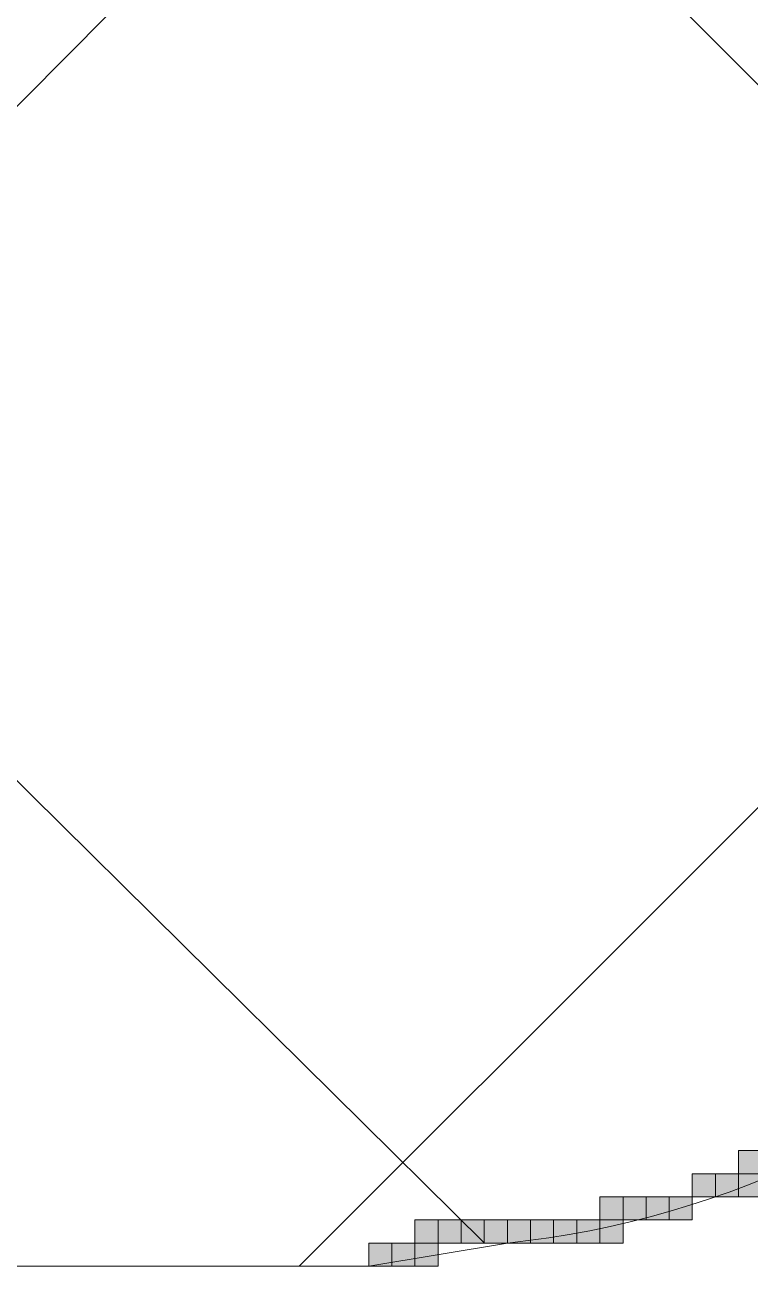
# Model space of a CAD drawing. Header units: inches. Extents: x 11 to 682, y 148 to 1119.
# Drawn here: x 370.627 to 372.51, y 750.84 to 754.065 of the extents above; entities that cross this region are included whole.
import ezdxf

# ---------------------------------------------------------------- set-up
doc = ezdxf.new("R2010")
doc.units = ezdxf.units.IN
doc.header["$MEASUREMENT"] = 0
doc.layers.add('图层 1', color=7, linetype='Continuous')

msp = doc.modelspace()

# ---------------------------------------------------------------- hatches: boundary and pattern name
at = {"layer": '图层 1', "true_color": 0xffffff}
h = msp.add_hatch(color=7, dxfattribs=at)
h.dxf.hatch_style = 2
h.paths.add_polyline_path([(372.48, 751.02), (372.54, 751.02), (372.54, 751.1401), (372.48, 751.1401)])
h = msp.add_hatch(color=7, dxfattribs=at)
h.dxf.hatch_style = 2
h.paths.add_polyline_path([(372.3599, 751.02), (372.4199, 751.02), (372.4199, 751.0801), (372.3599, 751.0801)])
h = msp.add_hatch(color=7, dxfattribs=at)
h.dxf.hatch_style = 2
h.paths.add_polyline_path([(372.3599, 751.02), (372.4199, 751.02), (372.4199, 751.0801), (372.3599, 751.0801)])
h = msp.add_hatch(color=7, dxfattribs=at)
h.dxf.hatch_style = 2
h.paths.add_polyline_path([(372.3599, 751.02), (372.4199, 751.02), (372.4199, 751.0801), (372.3599, 751.0801)])
h = msp.add_hatch(color=7, dxfattribs=at)
h.dxf.hatch_style = 2
h.paths.add_polyline_path([(372.3599, 751.02), (372.48, 751.02), (372.48, 751.0801), (372.3599, 751.0801)])
h = msp.add_hatch(color=7, dxfattribs=at)
h.dxf.hatch_style = 2
h.paths.add_polyline_path([(372.4199, 751.02), (372.48, 751.02), (372.48, 751.0801), (372.4199, 751.0801)])
h = msp.add_hatch(color=7, dxfattribs=at)
h.dxf.hatch_style = 2
h.paths.add_polyline_path([(372.4199, 751.02), (372.48, 751.02), (372.48, 751.0801), (372.4199, 751.0801)])
h = msp.add_hatch(color=7, dxfattribs=at)
h.dxf.hatch_style = 2
h.paths.add_polyline_path([(372.4199, 751.02), (372.54, 751.02), (372.54, 751.0801), (372.4199, 751.0801)])
h = msp.add_hatch(color=7, dxfattribs=at)
h.dxf.hatch_style = 2
h.paths.add_polyline_path([(372.48, 751.02), (372.54, 751.02), (372.54, 751.0801), (372.48, 751.0801)])
h = msp.add_hatch(color=7, dxfattribs=at)
h.dxf.hatch_style = 2
h.paths.add_polyline_path([(372.1201, 750.96), (372.1802, 750.96), (372.1802, 751.02), (372.1201, 751.02)])
h = msp.add_hatch(color=7, dxfattribs=at)
h.dxf.hatch_style = 2
h.paths.add_polyline_path([(372.1201, 750.96), (372.1802, 750.96), (372.1802, 751.02), (372.1201, 751.02)])
h = msp.add_hatch(color=7, dxfattribs=at)
h.dxf.hatch_style = 2
h.paths.add_polyline_path([(372.1201, 750.96), (372.2402, 750.96), (372.2402, 751.02), (372.1201, 751.02)])
h = msp.add_hatch(color=7, dxfattribs=at)
h.dxf.hatch_style = 2
h.paths.add_polyline_path([(372.1802, 750.96), (372.2402, 750.96), (372.2402, 751.02), (372.1802, 751.02)])
h = msp.add_hatch(color=7, dxfattribs=at)
h.dxf.hatch_style = 2
h.paths.add_polyline_path([(372.1802, 750.96), (372.2402, 750.96), (372.2402, 751.02), (372.1802, 751.02)])
h = msp.add_hatch(color=7, dxfattribs=at)
h.dxf.hatch_style = 2
h.paths.add_polyline_path([(372.1802, 750.96), (372.2998, 750.96), (372.2998, 751.02), (372.1802, 751.02)])
h = msp.add_hatch(color=7, dxfattribs=at)
h.dxf.hatch_style = 2
h.paths.add_polyline_path([(372.2402, 750.96), (372.2998, 750.96), (372.2998, 751.02), (372.2402, 751.02)])
h = msp.add_hatch(color=7, dxfattribs=at)
h.dxf.hatch_style = 2
h.paths.add_polyline_path([(372.2402, 750.96), (372.2998, 750.96), (372.2998, 751.02), (372.2402, 751.02)])
h = msp.add_hatch(color=7, dxfattribs=at)
h.dxf.hatch_style = 2
h.paths.add_polyline_path([(372.2402, 750.96), (372.3599, 750.96), (372.3599, 751.02), (372.2402, 751.02)])
h = msp.add_hatch(color=7, dxfattribs=at)
h.dxf.hatch_style = 2
h.paths.add_polyline_path([(372.2998, 750.96), (372.3599, 750.96), (372.3599, 751.02), (372.2998, 751.02)])
h = msp.add_hatch(color=7, dxfattribs=at)
h.dxf.hatch_style = 2
h.paths.add_polyline_path([(372.2998, 750.96), (372.3599, 750.96), (372.3599, 751.02), (372.2998, 751.02)])
h = msp.add_hatch(color=7, dxfattribs=at)
h.dxf.hatch_style = 2
h.paths.add_polyline_path([(372.2998, 750.96), (372.3599, 750.96), (372.3599, 751.02), (372.2998, 751.02)])
h = msp.add_hatch(color=7, dxfattribs=at)
h.dxf.hatch_style = 2
h.paths.add_polyline_path([(371.6401, 750.8398), (371.7002, 750.8398), (371.7002, 750.96), (371.6401, 750.96)])
h = msp.add_hatch(color=7, dxfattribs=at)
h.dxf.hatch_style = 2
h.paths.add_polyline_path([(371.7002, 750.8999), (371.7598, 750.8999), (371.7598, 750.96), (371.7002, 750.96)])
h = msp.add_hatch(color=7, dxfattribs=at)
h.dxf.hatch_style = 2
h.paths.add_polyline_path([(371.7002, 750.8999), (371.7598, 750.8999), (371.7598, 750.96), (371.7002, 750.96)])
h = msp.add_hatch(color=7, dxfattribs=at)
h.dxf.hatch_style = 2
h.paths.add_polyline_path([(371.7002, 750.8999), (371.7598, 750.8999), (371.7598, 750.96), (371.7002, 750.96)])
h = msp.add_hatch(color=7, dxfattribs=at)
h.dxf.hatch_style = 2
h.paths.add_polyline_path([(371.7002, 750.8999), (371.7598, 750.8999), (371.7598, 750.96), (371.7002, 750.96)])
h = msp.add_hatch(color=7, dxfattribs=at)
h.dxf.hatch_style = 2
h.paths.add_polyline_path([(371.7002, 750.8999), (371.8198, 750.8999), (371.8198, 750.96), (371.7002, 750.96)])
h = msp.add_hatch(color=7, dxfattribs=at)
h.dxf.hatch_style = 2
h.paths.add_polyline_path([(371.7598, 750.8999), (371.8198, 750.8999), (371.8198, 750.96), (371.7598, 750.96)])
h = msp.add_hatch(color=7, dxfattribs=at)
h.dxf.hatch_style = 2
h.paths.add_polyline_path([(371.7598, 750.8999), (371.8198, 750.8999), (371.8198, 750.96), (371.7598, 750.96)])
h = msp.add_hatch(color=7, dxfattribs=at)
h.dxf.hatch_style = 2
h.paths.add_polyline_path([(371.7598, 750.8999), (371.8799, 750.8999), (371.8799, 750.96), (371.7598, 750.96)])
h = msp.add_hatch(color=7, dxfattribs=at)
h.dxf.hatch_style = 2
h.paths.add_polyline_path([(371.8198, 750.8999), (371.8799, 750.8999), (371.8799, 750.96), (371.8198, 750.96)])
h = msp.add_hatch(color=7, dxfattribs=at)
h.dxf.hatch_style = 2
h.paths.add_polyline_path([(371.8198, 750.8999), (371.8799, 750.8999), (371.8799, 750.96), (371.8198, 750.96)])
h = msp.add_hatch(color=7, dxfattribs=at)
h.dxf.hatch_style = 2
h.paths.add_polyline_path([(371.8198, 750.8999), (371.9399, 750.8999), (371.9399, 750.96), (371.8198, 750.96)])
h = msp.add_hatch(color=7, dxfattribs=at)
h.dxf.hatch_style = 2
h.paths.add_polyline_path([(371.8799, 750.8999), (371.9399, 750.8999), (371.9399, 750.96), (371.8799, 750.96)])
h = msp.add_hatch(color=7, dxfattribs=at)
h.dxf.hatch_style = 2
h.paths.add_polyline_path([(371.8799, 750.8999), (371.9399, 750.8999), (371.9399, 750.96), (371.8799, 750.96)])
h = msp.add_hatch(color=7, dxfattribs=at)
h.dxf.hatch_style = 2
h.paths.add_polyline_path([(371.8799, 750.8999), (372, 750.8999), (372, 750.96), (371.8799, 750.96)])
h = msp.add_hatch(color=7, dxfattribs=at)
h.dxf.hatch_style = 2
h.paths.add_polyline_path([(371.9399, 750.8999), (372, 750.8999), (372, 750.96), (371.9399, 750.96)])
h = msp.add_hatch(color=7, dxfattribs=at)
h.dxf.hatch_style = 2
h.paths.add_polyline_path([(371.9399, 750.8999), (372.0601, 750.8999), (372.0601, 750.96), (371.9399, 750.96)])
h = msp.add_hatch(color=7, dxfattribs=at)
h.dxf.hatch_style = 2
h.paths.add_polyline_path([(372, 750.8999), (372.0601, 750.8999), (372.0601, 750.96), (372, 750.96)])
h = msp.add_hatch(color=7, dxfattribs=at)
h.dxf.hatch_style = 2
h.paths.add_polyline_path([(372, 750.8999), (372.0601, 750.8999), (372.0601, 750.96), (372, 750.96)])
h = msp.add_hatch(color=7, dxfattribs=at)
h.dxf.hatch_style = 2
h.paths.add_polyline_path([(372, 750.8999), (372.1201, 750.8999), (372.1201, 750.96), (372, 750.96)])
h = msp.add_hatch(color=7, dxfattribs=at)
h.dxf.hatch_style = 2
h.paths.add_polyline_path([(372.0601, 750.8999), (372.1201, 750.8999), (372.1201, 750.96), (372.0601, 750.96)])
h = msp.add_hatch(color=7, dxfattribs=at)
h.dxf.hatch_style = 2
h.paths.add_polyline_path([(372.0601, 750.8999), (372.1201, 750.8999), (372.1201, 750.96), (372.0601, 750.96)])
h = msp.add_hatch(color=7, dxfattribs=at)
h.dxf.hatch_style = 2
h.paths.add_polyline_path([(372.0601, 750.8999), (372.1802, 750.8999), (372.1802, 750.96), (372.0601, 750.96)])
h = msp.add_hatch(color=7, dxfattribs=at)
h.dxf.hatch_style = 2
h.paths.add_polyline_path([(371.52, 750.8398), (371.5801, 750.8398), (371.5801, 750.8999), (371.52, 750.8999)])
h = msp.add_hatch(color=7, dxfattribs=at)
h.dxf.hatch_style = 2
h.paths.add_polyline_path([(371.52, 750.8398), (371.6401, 750.8398), (371.6401, 750.8999), (371.52, 750.8999)])
h = msp.add_hatch(color=7, dxfattribs=at)
h.dxf.hatch_style = 2
h.paths.add_polyline_path([(371.5801, 750.8398), (371.6401, 750.8398), (371.6401, 750.8999), (371.5801, 750.8999)])
h = msp.add_hatch(color=7, dxfattribs=at)
h.dxf.hatch_style = 2
h.paths.add_polyline_path([(371.5801, 750.8398), (371.6401, 750.8398), (371.6401, 750.8999), (371.5801, 750.8999)])
h = msp.add_hatch(color=7, dxfattribs=at)
h.dxf.hatch_style = 2
h.paths.add_polyline_path([(371.5801, 750.8398), (371.7002, 750.8398), (371.7002, 750.8999), (371.5801, 750.8999)])
h = msp.add_hatch(color=7, dxfattribs=at)
h.dxf.hatch_style = 2
h.paths.add_polyline_path([(371.6401, 750.8398), (371.7002, 750.8398), (371.7002, 750.8999), (371.6401, 750.8999)])

# ---------------------------------------------------------------- linework, layer by layer
at = {"layer": '图层 1', "color": 7, "lineweight": 18, "true_color": 0xffffff}
for points in [[(368.46, 757.98), (373.98, 752.46)], [(367.6201, 750.8398), (374.2798, 757.5601)], [(365.9399, 756.7202), (371.8198, 750.9004)], [(371.3398, 750.8398), (374.1597, 753.6602)], [(127.5601, 750.8398), (371.52, 750.8398)], [(361.8599, 750.8398), (371.52, 750.8398)]]:
    msp.add_lwpolyline(points, dxfattribs=at)
at = {"layer": '图层 1', "lineweight": 0}
for points in [[(372.48, 751.02), (372.54, 751.02), (372.54, 751.1401), (372.48, 751.1401), (372.48, 751.02)], [(372.3599, 751.02), (372.4199, 751.02), (372.4199, 751.0801), (372.3599, 751.0801), (372.3599, 751.02)], [(372.3599, 751.02), (372.4199, 751.02), (372.4199, 751.0801), (372.3599, 751.0801), (372.3599, 751.02)], [(372.3599, 751.02), (372.4199, 751.02), (372.4199, 751.0801), (372.3599, 751.0801), (372.3599, 751.02)], [(372.3599, 751.02), (372.48, 751.02), (372.48, 751.0801), (372.3599, 751.0801), (372.3599, 751.02)], [(372.4199, 751.02), (372.48, 751.02), (372.48, 751.0801), (372.4199, 751.0801), (372.4199, 751.02)], [(372.4199, 751.02), (372.48, 751.02), (372.48, 751.0801), (372.4199, 751.0801), (372.4199, 751.02)], [(372.4199, 751.02), (372.54, 751.02), (372.54, 751.0801), (372.4199, 751.0801), (372.4199, 751.02)], [(372.48, 751.02), (372.54, 751.02), (372.54, 751.0801), (372.48, 751.0801), (372.48, 751.02)], [(372.1201, 750.96), (372.1802, 750.96), (372.1802, 751.02), (372.1201, 751.02), (372.1201, 750.96)], [(372.1201, 750.96), (372.1802, 750.96), (372.1802, 751.02), (372.1201, 751.02), (372.1201, 750.96)], [(372.1201, 750.96), (372.2402, 750.96), (372.2402, 751.02), (372.1201, 751.02), (372.1201, 750.96)], [(372.1802, 750.96), (372.2402, 750.96), (372.2402, 751.02), (372.1802, 751.02), (372.1802, 750.96)], [(372.1802, 750.96), (372.2402, 750.96), (372.2402, 751.02), (372.1802, 751.02), (372.1802, 750.96)], [(372.1802, 750.96), (372.2998, 750.96), (372.2998, 751.02), (372.1802, 751.02), (372.1802, 750.96)], [(372.2402, 750.96), (372.2998, 750.96), (372.2998, 751.02), (372.2402, 751.02), (372.2402, 750.96)], [(372.2402, 750.96), (372.2998, 750.96), (372.2998, 751.02), (372.2402, 751.02), (372.2402, 750.96)], [(372.2402, 750.96), (372.3599, 750.96), (372.3599, 751.02), (372.2402, 751.02), (372.2402, 750.96)], [(372.2998, 750.96), (372.3599, 750.96), (372.3599, 751.02), (372.2998, 751.02), (372.2998, 750.96)], [(372.2998, 750.96), (372.3599, 750.96), (372.3599, 751.02), (372.2998, 751.02), (372.2998, 750.96)], [(372.2998, 750.96), (372.3599, 750.96), (372.3599, 751.02), (372.2998, 751.02), (372.2998, 750.96)], [(371.6401, 750.8398), (371.7002, 750.8398), (371.7002, 750.96), (371.6401, 750.96), (371.6401, 750.8398)], [(371.7002, 750.8999), (371.7598, 750.8999), (371.7598, 750.96), (371.7002, 750.96), (371.7002, 750.8999)], [(371.7002, 750.8999), (371.7598, 750.8999), (371.7598, 750.96), (371.7002, 750.96), (371.7002, 750.8999)], [(371.7002, 750.8999), (371.7598, 750.8999), (371.7598, 750.96), (371.7002, 750.96), (371.7002, 750.8999)], [(371.7002, 750.8999), (371.7598, 750.8999), (371.7598, 750.96), (371.7002, 750.96), (371.7002, 750.8999)], [(371.7002, 750.8999), (371.8198, 750.8999), (371.8198, 750.96), (371.7002, 750.96), (371.7002, 750.8999)], [(371.7598, 750.8999), (371.8198, 750.8999), (371.8198, 750.96), (371.7598, 750.96), (371.7598, 750.8999)], [(371.7598, 750.8999), (371.8198, 750.8999), (371.8198, 750.96), (371.7598, 750.96), (371.7598, 750.8999)], [(371.7598, 750.8999), (371.8799, 750.8999), (371.8799, 750.96), (371.7598, 750.96), (371.7598, 750.8999)], [(371.8198, 750.8999), (371.8799, 750.8999), (371.8799, 750.96), (371.8198, 750.96), (371.8198, 750.8999)], [(371.8198, 750.8999), (371.8799, 750.8999), (371.8799, 750.96), (371.8198, 750.96), (371.8198, 750.8999)], [(371.8198, 750.8999), (371.9399, 750.8999), (371.9399, 750.96), (371.8198, 750.96), (371.8198, 750.8999)], [(371.8799, 750.8999), (371.9399, 750.8999), (371.9399, 750.96), (371.8799, 750.96), (371.8799, 750.8999)], [(371.8799, 750.8999), (371.9399, 750.8999), (371.9399, 750.96), (371.8799, 750.96), (371.8799, 750.8999)], [(371.8799, 750.8999), (372, 750.8999), (372, 750.96), (371.8799, 750.96), (371.8799, 750.8999)], [(371.9399, 750.8999), (372, 750.8999), (372, 750.96), (371.9399, 750.96), (371.9399, 750.8999)], [(371.9399, 750.8999), (372.0601, 750.8999), (372.0601, 750.96), (371.9399, 750.96), (371.9399, 750.8999)], [(372, 750.8999), (372.0601, 750.8999), (372.0601, 750.96), (372, 750.96), (372, 750.8999)], [(372, 750.8999), (372.0601, 750.8999), (372.0601, 750.96), (372, 750.96), (372, 750.8999)], [(372, 750.8999), (372.1201, 750.8999), (372.1201, 750.96), (372, 750.96), (372, 750.8999)], [(372.0601, 750.8999), (372.1201, 750.8999), (372.1201, 750.96), (372.0601, 750.96), (372.0601, 750.8999)], [(372.0601, 750.8999), (372.1201, 750.8999), (372.1201, 750.96), (372.0601, 750.96), (372.0601, 750.8999)], [(372.0601, 750.8999), (372.1802, 750.8999), (372.1802, 750.96), (372.0601, 750.96), (372.0601, 750.8999)], [(371.52, 750.8398), (371.5801, 750.8398), (371.5801, 750.8999), (371.52, 750.8999), (371.52, 750.8398)], [(371.52, 750.8398), (371.6401, 750.8398), (371.6401, 750.8999), (371.52, 750.8999), (371.52, 750.8398)], [(371.5801, 750.8398), (371.6401, 750.8398), (371.6401, 750.8999), (371.5801, 750.8999), (371.5801, 750.8398)], [(371.5801, 750.8398), (371.6401, 750.8398), (371.6401, 750.8999), (371.5801, 750.8999), (371.5801, 750.8398)], [(371.5801, 750.8398), (371.7002, 750.8398), (371.7002, 750.8999), (371.5801, 750.8999), (371.5801, 750.8398)], [(371.6401, 750.8398), (371.7002, 750.8398), (371.7002, 750.8999), (371.6401, 750.8999), (371.6401, 750.8398)]]:
    msp.add_lwpolyline(points, dxfattribs=at)
at = {"layer": '图层 1', "color": 7, "lineweight": 18, "true_color": 0xffffff}
msp.add_open_spline([(371.52, 750.8398), (371.52, 750.8398), (371.8799, 750.8999), (371.8799, 750.8999), (373.0312, 751.02), (374.0161, 751.9746), (374.1602, 753.1201), (374.1602, 753.1201), (374.1602, 753.48), (374.1602, 753.48)], degree=3, knots=[0, 0, 0, 0, 1, 1, 1, 2, 2, 2, 3, 3, 3, 3], dxfattribs=at)

doc.saveas('drawing.dxf')
